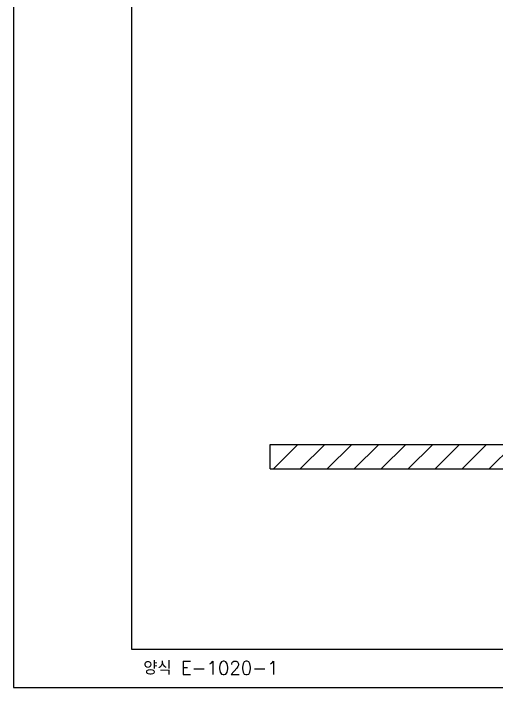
# Model space of a CAD drawing. Extents: x -6018 to -5598, y -4727 to -4430.
# Drawn here: x -6018.4 to -5891.8, y -4727.2 to -4550.6 of the extents above; entities that cross this region are included whole.
import ezdxf

# ---------------------------------------------------------------- set-up
doc = ezdxf.new("R2010")
doc.units = 0
doc.header["$LTSCALE"] = 7
doc.layers.get('0').update_dxf_attribs({"color": 2, "linetype": 'CONTINUOUS'})
doc.layers.add('DWG', color=7, linetype='CONTINUOUS')
doc.layers.add('HT', color=3, linetype='CONTINUOUS')
doc.styles.add('GHS', font='ROMANS.shx', dxfattribs={"bigfont": 'GHS.shx'})

# ---------------------------------------------------------------- blocks, each defined once
blk = doc.blocks.new('BORDER')
for p, q in [((0, 1), (0, 0)), ((0, 0), (1, 0))]:
    blk.add_line(p, q)

msp = doc.modelspace()

# ---------------------------------------------------------------- hatches: boundary and pattern name
at = {"layer": 'HT', "ltscale": 0.5}
h = msp.add_hatch(dxfattribs=at)
h.set_pattern_fill('ANSI31', color=256, scale=40, style=0)
h.set_pattern_definition([(45, (-5704.0853, -3921.6715), (-3.535534, 3.535534), [])])
h.paths.add_polyline_path([(-5663.92357, -4669.89149), (-5663.92357, -4663.49149), (-5951.10789, -4663.49149), (-5951.10789, -4669.89149)])

# ---------------------------------------------------------------- linework, layer by layer
at = {"color": 4}
for p, q in [((-5987.35532, -4717.18578), (-5987.35532, -4443.18578)), ((-5609.35532, -4717.18578), (-5987.35532, -4717.18578))]:
    msp.add_line(p, q, dxfattribs=at)
at = {"layer": 'HT', "ltscale": 0.5}
for p, q in [((-5951.10789, -4663.49149), (-5663.92357, -4663.49149)), ((-5951.10789, -4669.89149), (-5951.10789, -4663.49149)), ((-5951.10789, -4669.89149), (-5663.92357, -4669.89149))]:
    msp.add_line(p, q, dxfattribs=at)

# ---------------------------------------------------------------- block references
at = {"xscale": 420, "yscale": 297, "zscale": 420}
msp.add_blockref('BORDER', (-6018.35532, -4727.18578), dxfattribs=at)

# ---------------------------------------------------------------- texts
at = {"layer": 'DWG', "style": 'GHS'}
msp.add_text('양식 E-1020-1', height=3.5, dxfattribs=at).set_placement((-5984.33317, -4723.81377))

doc.saveas('drawing.dxf')
